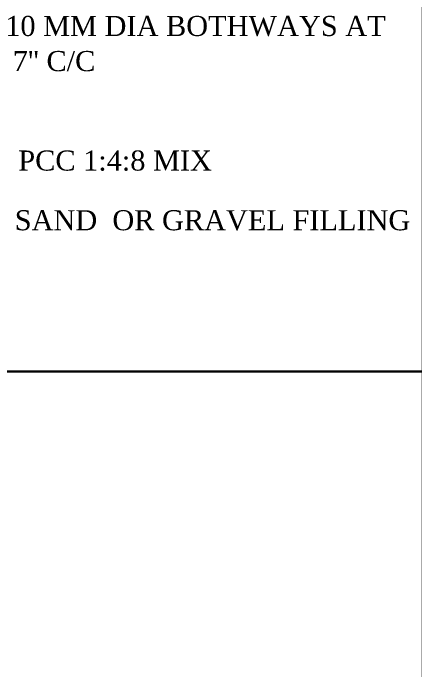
# Model space of a CAD drawing. Header units: metres. Extents: x 516 to 666, y 54 to 108.
# Drawn here: x 597.349 to 598.498, y 85.611 to 87.485 of the extents above; entities that cross this region are included whole.
import ezdxf
from ezdxf.enums import TextEntityAlignment as Align

# ---------------------------------------------------------------- set-up
doc = ezdxf.new("R2010")
doc.units = ezdxf.units.M
doc.header["$LTSCALE"] = 30
doc.header["$MEASUREMENT"] = 0
doc.layers.get('0').update_dxf_attribs({"linetype": 'CONTINUOUS'})
doc.styles.add('TNR', font='times.ttf')

msp = doc.modelspace()

# ---------------------------------------------------------------- linework, layer by layer
for points in [[(595.3078, 89.5495), (598.5163, 89.5495), (598.5163, 86.4644), (595.3078, 86.4644)], [(592.012, 86.4644), (598.5163, 86.4644), (598.5163, 81.6858), (592.012, 81.6858)]]:
    msp.add_lwpolyline(points, close=True)

# ---------------------------------------------------------------- texts
at = {"style": 'TNR'}
for s, height, p in [('10 MM DIA BOTHWAYS AT ', 0.057221, (597.8799, 87.4202)), ("7'' C/C", 0.05722, (597.4658, 87.3202)), ('PCC 1:4:8 MIX', 0.057221, (597.6399, 87.0367)), ('SAND  OR GRAVEL FILLING', 0.057221, (597.9178, 86.8666))]:
    msp.add_text(s, height=height, dxfattribs=at).set_placement(p, align=Align.CENTER)

doc.saveas('drawing.dxf')
